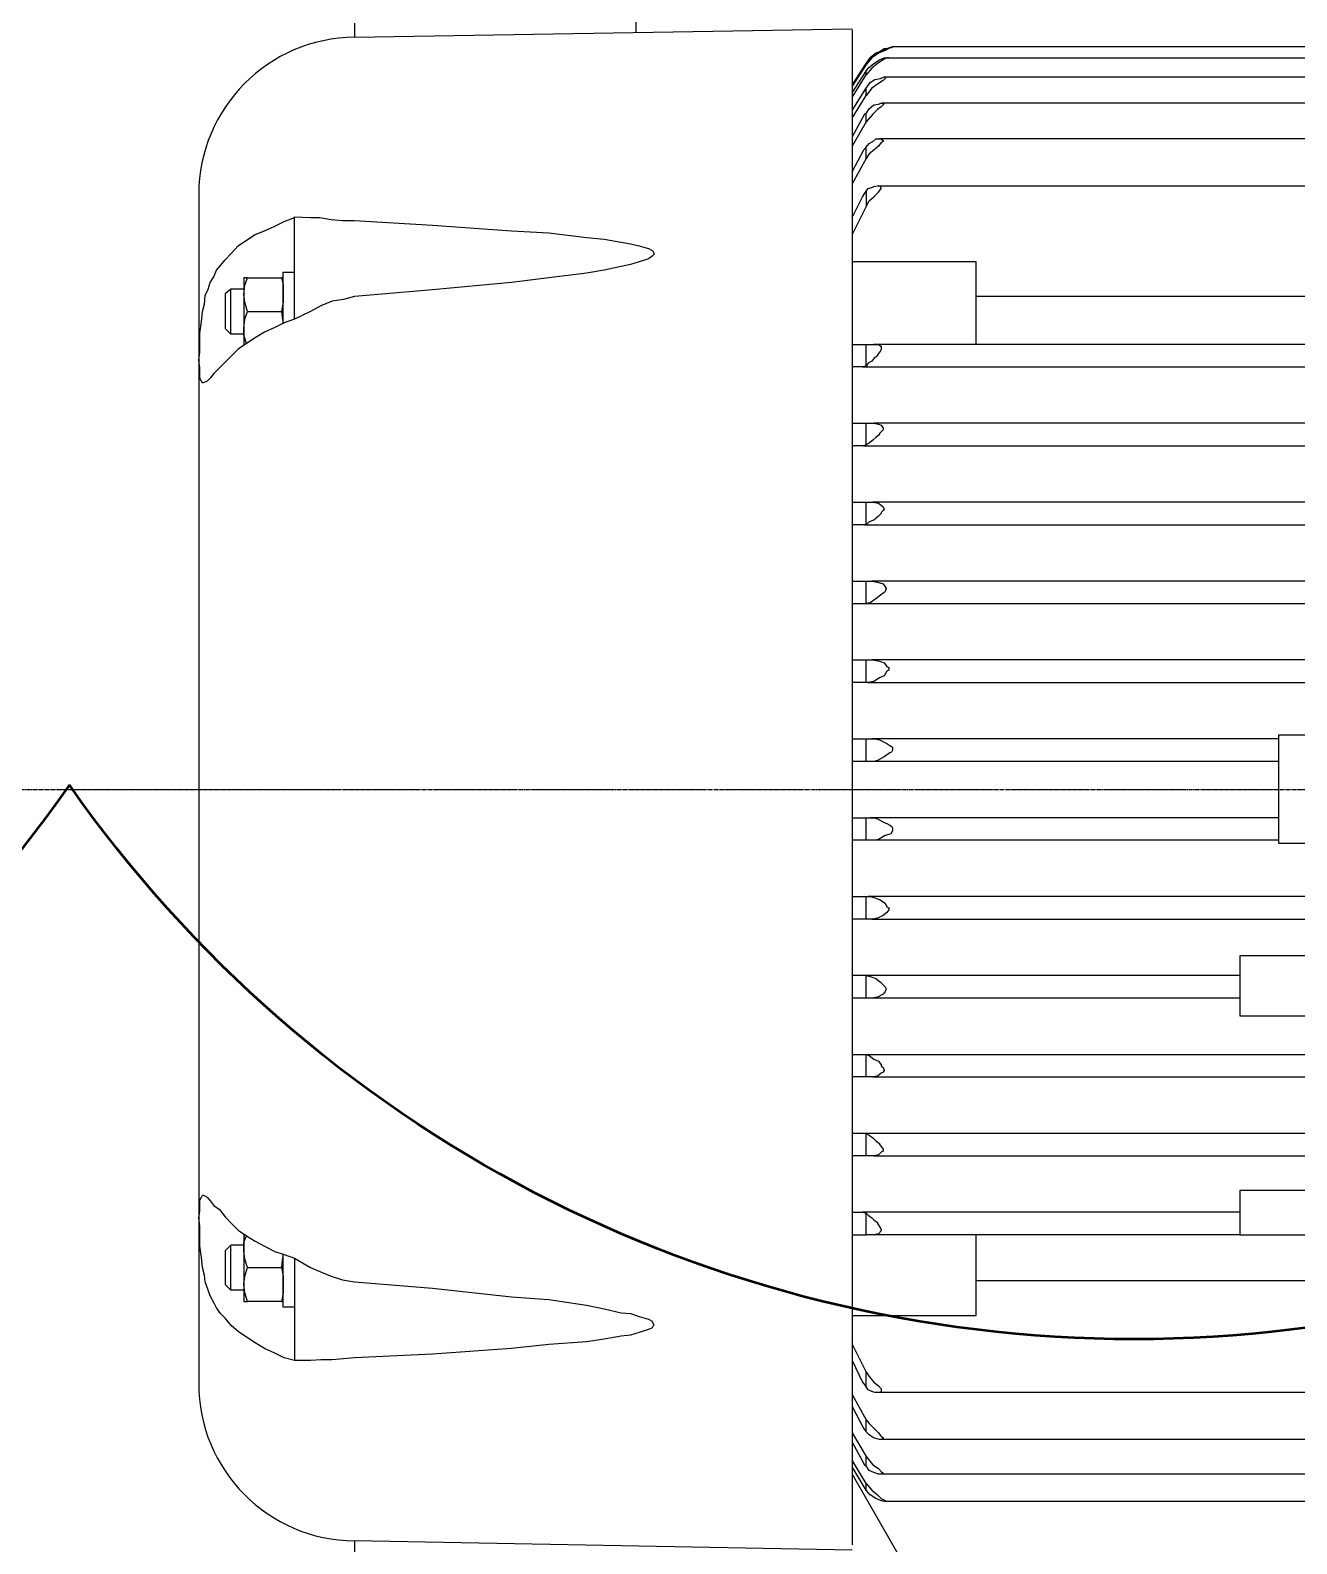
# Model space of a CAD drawing. Header units: millimetres. Extents: x -300 to 383236, y -195106 to -144646.
# Drawn here: x 19154.3 to 19511.2, y -175342.1 to -174915.7 of the extents above; entities that cross this region are included whole.
import ezdxf

# ---------------------------------------------------------------- set-up
doc = ezdxf.new("R2010")
doc.units = ezdxf.units.MM
doc.header["$LTSCALE"] = 60
doc.linetypes.add('CENTER2', pattern=[28.575, 19.05, -3.175, 3.175, -3.175])
doc.linetypes.add('PDF_IMPORT', pattern=[1, 0.8, -0.2])
doc.layers.add('C_REV', color=4, linetype='Continuous', lineweight=50)
doc.layers.add('EQUIPMENT', color=253, linetype='Continuous', lineweight=0)
doc.layers.add('CENTER', color=1, linetype='CENTER2')

# ---------------------------------------------------------------- blocks, each defined once
blk = doc.blocks.new('A$C44261593')
h = blk.add_hatch()
h.set_pattern_fill('ANSI31', color=253, scale=100)
h.set_pattern_definition([(45, (0, -50460), (-224.5064, 224.5064), [])])
edge = h.paths.add_edge_path()
edge.add_line((-58347.03, -14256), (-58347.03, -14056))
edge.add_line((-58347.03, -14056), (-57547.03, -14056))
edge.add_line((-57547.03, -14056), (-57547.03, -15056))
edge.add_line((-57547.03, -15056), (-60547.03, -15056))
edge.add_line((-60547.03, -15056), (-60547.03, -31056))
edge.add_line((-60547.03, -31056), (-57647.03, -31056))
edge.add_line((-57647.03, -31056), (-57647.03, -32268))
edge.add_line((-57647.03, -32268), (-43347.03, -32268))
edge.add_line((-43347.03, -32268), (-43347.03, -29256))
edge.add_line((-43347.03, -29256), (-34347.03, -29256))
edge.add_line((-34347.03, -29256), (-34347.03, -14206))
edge.add_line((-34347.03, -14206), (-33547.03, -14206))
edge.add_line((-33547.03, -14206), (-33547.03, -29256))
edge.add_line((-33547.03, -29256), (-30497.03, -29256))
edge.add_line((-30497.03, -29256), (-30497.03, -30056))
edge.add_line((-30497.03, -30056), (-30547.03, -30056))
edge.add_line((-30547.03, -30056), (-30547.03, -34906))
edge.add_line((-30547.03, -34906), (-30569.24, -34906))
edge.add_arc((-31589.72, -35133.69), 1045.58, 12.57767, 76.57873)
edge.add_line((-31347.03, -34116.66), (-31347.03, -30056))
edge.add_line((-31347.03, -30056), (-42547.03, -30056))
edge.add_line((-42547.03, -30056), (-42547.03, -34906))
edge.add_line((-42547.03, -34906), (-43347.03, -34906))
edge.add_line((-43347.03, -34906), (-43347.03, -33068))
edge.add_line((-43347.03, -33068), (-57647.03, -33068))
edge.add_line((-57647.03, -33068), (-57647.03, -34906))
edge.add_line((-57647.03, -34906), (-58447.03, -34906))
edge.add_line((-58447.03, -34906), (-58447.03, -31856))
edge.add_line((-58447.03, -31856), (-66197.03, -31856))
edge.add_line((-66197.03, -31856), (-66197.03, -31056))
edge.add_line((-66197.03, -31056), (-61347.03, -31056))
edge.add_line((-61347.03, -31056), (-61347.03, -14256))
edge.add_line((-61347.03, -14256), (-58347.03, -14256))

msp = doc.modelspace()

# ---------------------------------------------------------------- linework, layer by layer
at = {"layer": 'C_REV'}
msp.add_lwpolyline([(23365.28, -175128.33, -0.520567), (22765.28, -175128.33, -0.520567), (22165.28, -175128.33, -0.520567), (21565.28, -175128.33, -0.520567), (20965.28, -175128.33, -0.520567), (20365.28, -175128.33, -0.520567), (19765.28, -175128.33, -0.520567), (19165.28, -175128.33, -0.520567), (18565.28, -175128.33, -0.520567), (17965.28, -175128.33, -0.520567), (17365.28, -175128.33, -0.520567), (16765.28, -175128.33, -0.520567), (16165.28, -175128.33, -0.520567), (15565.28, -175128.33, -0.520567), (14965.28, -175128.33, -0.520567), (14365.28, -175128.33, -0.520567), (13765.28, -175128.33, -0.520567), (13165.28, -175128.33, -0.520567), (12565.28, -175128.33, -0.520567), (11965.28, -175128.33, -0.520567), (11365.28, -175128.33, -0.520567), (10765.28, -175128.33, -0.520567)], format="xyb", dxfattribs=at)
at = {"layer": 'CENTER', "color": 253, "ltscale": 0.001}
msp.add_line((18772.58, -175129.65), (22443.4, -175129.65), dxfattribs=at)
at = {"layer": 'EQUIPMENT', "color": 253, "lineweight": 25}
for points in [[(19325.03, -174916.14), (19325.03, -174862.95), (19782.23, -174862.95), (19782.23, -174926.72)], [(19245.65, -174913.75), (19245.65, -174917.72), (19385.88, -174915.34)], [(19385.88, -174915.61), (19385.88, -174916.93), (19385.88, -174918.52), (19385.88, -174921.43), (19385.88, -174924.6), (19385.88, -174928.57), (19385.88, -174933.33), (19385.88, -174938.89), (19385.88, -174945.24), (19385.88, -174951.85), (19385.88, -174959), (19385.88, -174966.94), (19385.88, -174975.67), (19385.88, -174984.93), (19385.88, -174994.45), (19385.88, -175004.51), (19385.88, -175015.09), (19385.88, -175026.2), (19385.88, -175037.58), (19385.88, -175048.96), (19385.88, -175061.13), (19385.88, -175073.03), (19385.88, -175085.47), (19385.88, -175097.9), (19385.88, -175110.6), (19385.88, -175123.3), (19385.88, -175136), (19385.88, -175148.7), (19385.88, -175161.14), (19385.88, -175173.84), (19385.88, -175186.01), (19385.88, -175198.18), (19385.88, -175210.35), (19385.88, -175221.73), (19385.88, -175233.11), (19385.88, -175243.95), (19385.88, -175254.27), (19385.88, -175264.59), (19385.88, -175274.12), (19385.88, -175283.38), (19385.88, -175291.84), (19385.88, -175299.78), (19385.88, -175307.45), (19385.88, -175314.07), (19385.88, -175320.15), (19385.88, -175325.71), (19385.88, -175330.47), (19385.88, -175334.44), (19385.88, -175337.88), (19385.88, -175340.53), (19385.88, -175342.38)], [(19740.95, -174944.45), (19731.96, -174944.45), (19726.4, -174934.92), (19720.58, -174925.13), (19719.26, -174923.54), (19718.46, -174923.01), (19717.4, -174922.22), (19715.55, -174920.9), (19714.49, -174920.9), (19713.7, -174920.63), (19713.17, -174920.63), (19712.91, -174920.37), (19712.64, -174920.37), (19397.26, -174920.37), (19396.99, -174920.63), (19396.73, -174920.63), (19396.2, -174920.9), (19395.14, -174921.43), (19393.29, -174922.22), (19391.44, -174923.54), (19389.85, -174925.4), (19385.88, -174931.48)], [(19385.88, -174934.66), (19389.85, -174928.31), (19389.85, -174927.25), (19390.38, -174926.45), (19391.97, -174925.13), (19393.55, -174924.07), (19394.88, -174923.54), (19395.67, -174923.54), (19396.2, -174923.54), (19714.23, -174923.54), (19713.96, -174923.54), (19714.23, -174923.54), (19715.55, -174924.07), (19717.14, -174925.13), (19718.73, -174926.45), (19720.58, -174928.31), (19720.58, -174927.25), (19726.66, -174937.57), (19731.96, -174947.36), (19731.96, -174948.68)], [(19389.85, -174925.4), (19389.85, -174925.13), (19390.91, -174923.54), (19389.85, -174925.13), (19385.88, -174931.22), (19389.85, -174925.13)], [(19396.2, -174923.54), (19395.67, -174923.54), (19394.61, -174924.07), (19393.02, -174925.13), (19391.44, -174926.45), (19389.85, -174928.31)], [(19385.88, -174933.33), (19389.85, -174927.25)], [(19385.88, -174940.48), (19389.85, -174934.13), (19389.85, -174932.01), (19390.91, -174930.42), (19392.23, -174929.63), (19393.82, -174929.36), (19394.88, -174928.84), (19395.14, -174928.84), (19715.29, -174928.84), (19714.76, -174928.84), (19714.76, -174929.36), (19715.82, -174929.89), (19717.14, -174930.95), (19718.73, -174932.01), (19720.58, -174934.13), (19720.58, -174932.01), (19726.66, -174942.59), (19731.96, -174952.65), (19731.96, -174954.76)], [(19395.14, -174928.84), (19395.14, -174929.36), (19394.88, -174929.63), (19394.61, -174929.89), (19393.02, -174930.95), (19391.44, -174932.01), (19389.85, -174934.13)], [(19385.88, -174938.36), (19389.85, -174932.01)], [(19715.82, -174936.24), (19715.55, -174936.24), (19715.29, -174936.51), (19715.55, -174936.77), (19715.82, -174937.3), (19717.14, -174938.1), (19718.46, -174939.42), (19720.58, -174941.54), (19720.58, -174939.15), (19719.26, -174937.83), (19717.93, -174936.77), (19717.14, -174936.51), (19716.08, -174936.24), (19715.82, -174936.24), (19394.08, -174936.24), (19394.61, -174936.24), (19394.88, -174936.51), (19394.61, -174936.77), (19394.08, -174937.3), (19393.02, -174938.1), (19391.7, -174939.42), (19389.85, -174941.54), (19385.88, -174948.41)], [(19389.85, -174941.54), (19389.85, -174939.15), (19390.64, -174937.83), (19391.97, -174936.77), (19393.29, -174936.51), (19394.08, -174936.24)], [(19389.85, -174939.15), (19389.32, -174939.42), (19385.88, -174945.77)], [(19716.35, -174946.3), (19393.55, -174946.3), (19394.08, -174946.3), (19394.61, -174946.83), (19394.61, -174947.09), (19394.08, -174947.36), (19393.29, -174948.41), (19391.97, -174949.47), (19390.64, -174950.53), (19389.85, -174951.85), (19385.88, -174959)], [(19389.85, -174951.85), (19389.85, -174948.68), (19390.64, -174947.62), (19391.7, -174947.09), (19392.5, -174946.3), (19393.55, -174946.3)], [(19389.85, -174948.68), (19389.06, -174949.47), (19385.88, -174955.56)], [(19385.88, -174968.52), (19388.79, -174962.7), (19389.85, -174961.11), (19390.38, -174960.32), (19391.44, -174960.06), (19391.97, -174959.79), (19393.02, -174959.53), (19393.29, -174959.53), (19717.14, -174959.53), (19717.4, -174959.53), (19717.93, -174959.79), (19718.99, -174959.79), (19719.52, -174960.32), (19720.58, -174961.11), (19721.11, -174962.7), (19725.61, -174972.23), (19730.1, -174980.96)], [(19389.85, -174961.11), (19389.85, -174965.35), (19390.64, -174963.76), (19391.97, -174962.7), (19393.29, -174961.38), (19394.08, -174960.32), (19394.08, -174960.06), (19393.82, -174959.79), (19393.29, -174959.53)], [(19389.85, -174965.35), (19385.88, -174973.29)], [(19228.72, -174997.1), (19225.81, -174998.16), (19223.16, -174999.48), (19220.25, -175000.8), (19217.61, -175002.39), (19215.22, -175003.98), (19212.84, -175005.56), (19210.99, -175007.42), (19209.14, -175009.27), (19207.55, -175010.86), (19205.96, -175012.44), (19204.91, -175013.77), (19204.11, -175014.56), (19203.05, -175015.09), (19202.79, -175015.09), (19202.52, -175014.56), (19202, -175013.77), (19202, -175012.44), (19202, -175010.86), (19201.73, -175008.74), (19202, -175006.36), (19202, -175003.45), (19202, -175001.07), (19202.52, -174997.89), (19202.79, -174994.98), (19203.32, -174992.86), (19203.58, -174990.48), (19204.38, -174988.63), (19204.91, -174986.78), (19205.96, -174985.19), (19206.76, -174983.34), (19207.82, -174982.02), (19209.14, -174980.43), (19210.99, -174978.58), (19212.84, -174976.46), (19215.22, -174974.87), (19217.61, -174973.29), (19220.25, -174972.23), (19223.16, -174970.9), (19225.81, -174969.58), (19228.72, -174968.52)], [(19215.49, -174994.98), (19225.01, -174994.98), (19225.28, -174996.57), (19225.54, -174998.42), (19225.54, -174996.04), (19225.54, -174993.13), (19225.54, -174990.48), (19225.54, -174988.37), (19225.54, -174986.51), (19225.54, -174984.93), (19225.54, -174984.13), (19225.54, -174983.87), (19228.72, -174983.87)], [(19420.81, -175004.24), (19420.81, -175002.65), (19420.81, -175000.27), (19420.81, -174997.89), (19420.81, -174994.72), (19420.81, -174991.81), (19420.81, -174988.9), (19420.81, -174986.51), (19420.81, -174984.13), (19420.81, -174982.55), (19420.81, -174981.22), (19420.81, -174980.96), (19385.88, -174980.96)], [(19214.43, -174988.63), (19210.73, -174988.63)], [(19215.22, -175003.98), (19214.43, -175001.6), (19214.43, -174999.74), (19214.7, -174997.1), (19215.49, -174994.98), (19214.7, -174992.34), (19214.43, -174990.22), (19214.7, -174987.57), (19215.49, -174985.46), (19214.7, -174985.46), (19214.43, -174985.46), (19214.43, -174985.72), (19214.43, -174986.78), (19214.43, -174988.1), (19214.43, -174990.22), (19214.43, -174992.34), (19214.43, -174994.98), (19214.43, -174997.1), (19214.43, -174999.74), (19214.43, -175001.6), (19214.43, -175002.92), (19214.43, -175003.98), (19214.43, -175004.51)], [(19215.49, -174985.46), (19225.01, -174985.46), (19225.54, -174987.57), (19225.54, -174990.22), (19225.54, -174992.34), (19225.01, -174994.98)], [(19225.54, -174985.46), (19225.01, -174985.46)], [(19689.09, -174990.75), (19420.81, -174990.75)], [(19214.43, -175001.33), (19210.73, -175001.33)], [(19385.88, -175004.24), (19389.85, -175004.24)], [(19389.85, -175010.33), (19388.79, -175010.59), (19721.11, -175010.59), (19720.58, -175010.33), (19719.52, -175009.53), (19718.99, -175009), (19717.93, -175008.21), (19717.4, -175007.42), (19717.14, -175007.15), (19716.08, -175006.09), (19716.08, -175005.56), (19716.08, -175004.77), (19716.87, -175004.24), (19717.93, -175004.24), (19391.97, -175004.24)], [(19388.79, -175010.59), (19385.88, -175010.59)], [(19385.88, -175026.47), (19389.85, -175026.47)], [(19718.46, -175026.47), (19391.97, -175026.47), (19393.29, -175026.73), (19394.08, -175027), (19394.61, -175027.79), (19394.61, -175028.32), (19394.08, -175028.85), (19393.55, -175029.38), (19393.55, -175029.64), (19392.5, -175030.44), (19391.7, -175031.23), (19390.64, -175032.02), (19389.85, -175032.55), (19389.06, -175032.82), (19720.84, -175032.82)], [(19389.85, -175032.55), (19389.85, -175026.47), (19390.64, -175026.47), (19391.97, -175026.47)], [(19389.06, -175032.82), (19385.88, -175032.82)], [(19385.88, -175048.69), (19389.85, -175048.69)], [(19718.46, -175048.69), (19391.7, -175048.69), (19393.29, -175048.96), (19394.08, -175049.49), (19394.61, -175050.01), (19394.88, -175050.54), (19394.61, -175051.07), (19394.08, -175051.6), (19394.08, -175051.87), (19393.29, -175052.66), (19391.97, -175053.72), (19390.64, -175054.25), (19389.85, -175055.04), (19389.32, -175055.04), (19720.84, -175055.04)], [(19389.85, -175055.04), (19389.85, -175048.69), (19391.7, -175048.69)], [(19389.32, -175055.04), (19385.88, -175055.04)], [(19385.88, -175077.27), (19389.85, -175077.27), (19389.85, -175070.92), (19391.44, -175070.92)], [(19385.88, -175070.92), (19389.85, -175070.92)], [(19718.73, -175070.92), (19391.44, -175070.92), (19393.02, -175071.18), (19394.61, -175071.71), (19395.14, -175072.5), (19395.41, -175073.03), (19395.14, -175073.83), (19394.88, -175074.09), (19393.82, -175074.89), (19392.5, -175075.94), (19390.91, -175077), (19389.85, -175077.27), (19720.31, -175077.27)], [(19385.88, -175093.14), (19389.85, -175093.14)], [(19390.38, -175099.49), (19389.85, -175099.49), (19389.85, -175093.14), (19391.44, -175093.14)], [(19718.73, -175093.14), (19391.44, -175093.14), (19393.29, -175093.41), (19394.88, -175093.94), (19395.67, -175094.99), (19396.2, -175095.26), (19396.2, -175096.05), (19395.67, -175096.32), (19394.88, -175097.64), (19393.55, -175098.17), (19391.97, -175099.23), (19390.38, -175099.49), (19720.05, -175099.49)], [(19389.85, -175099.49), (19385.88, -175099.49)], [(19385.88, -175115.37), (19389.85, -175115.37)], [(19506, -175115.37), (19391.44, -175115.37)], [(19389.85, -175121.72), (19385.88, -175121.72)], [(19506, -175121.72), (19390.91, -175121.72)], [(19385.88, -175137.59), (19389.85, -175137.59)], [(19506, -175137.59), (19390.91, -175137.59)], [(19389.85, -175143.94), (19385.88, -175143.94)], [(19506, -175143.94), (19391.44, -175143.94)], [(19385.88, -175159.82), (19389.85, -175159.82)], [(19391.44, -175166.17), (19389.85, -175166.17), (19389.85, -175159.82), (19390.38, -175159.82)], [(19720.05, -175159.82), (19390.38, -175159.82), (19390.91, -175159.82), (19391.97, -175160.08), (19393.55, -175160.61), (19395.14, -175161.67), (19395.67, -175162.73), (19396.2, -175162.99), (19396.2, -175163.52), (19395.67, -175164.31), (19394.61, -175165.11), (19393.02, -175165.9), (19391.44, -175166.17), (19718.73, -175166.17)], [(19389.85, -175166.17), (19385.88, -175166.17)], [(19495.15, -175182.04), (19389.85, -175182.04), (19385.88, -175182.04)], [(19389.85, -175188.39), (19385.88, -175188.39)], [(19495.15, -175188.39), (19391.44, -175188.39)], [(19385.88, -175204.27), (19389.32, -175204.27), (19389.85, -175204.27), (19390.64, -175204.53), (19391.97, -175205.59), (19393.29, -175206.12), (19394.08, -175207.18), (19394.08, -175207.44), (19394.61, -175207.97), (19394.88, -175208.76), (19394.61, -175209.29), (19394.08, -175209.56), (19393.02, -175210.35), (19391.7, -175210.62), (19718.46, -175210.62)], [(19389.32, -175204.27), (19720.84, -175204.27), (19720.58, -175204.27)], [(19391.7, -175210.62), (19389.85, -175210.62), (19389.85, -175204.27)], [(19389.85, -175210.62), (19385.88, -175210.62)], [(19385.88, -175226.49), (19389.06, -175226.49), (19389.85, -175226.49), (19390.64, -175227.02), (19391.7, -175227.81), (19392.5, -175228.61), (19393.55, -175229.4), (19393.55, -175229.67), (19394.08, -175230.2), (19394.61, -175230.99), (19394.61, -175231.52), (19394.08, -175231.78), (19393.29, -175232.58), (19391.97, -175232.84), (19718.46, -175232.84)], [(19389.06, -175226.49), (19720.84, -175226.49), (19720.58, -175226.49)], [(19391.97, -175232.84), (19390.64, -175232.84), (19389.85, -175232.84), (19389.85, -175226.49)], [(19389.85, -175232.84), (19385.88, -175232.84)], [(19544.37, -175255.07), (19516.32, -175255.07), (19516.32, -175242.63), (19495.15, -175242.63), (19495.15, -175255.07), (19516.32, -175255.07)], [(19385.88, -175248.72), (19388.79, -175248.72)], [(19385.88, -175255.07), (19389.85, -175255.07), (19389.85, -175248.98), (19390.38, -175249.51), (19391.44, -175250.3), (19391.97, -175250.83), (19393.02, -175251.63), (19393.02, -175251.89), (19393.82, -175253.21), (19394.08, -175253.74), (19394.08, -175254.01), (19393.29, -175254.8), (19391.97, -175255.07), (19390.64, -175255.07), (19389.85, -175255.07)], [(19495.15, -175248.72), (19388.79, -175248.72), (19389.85, -175248.98)], [(19214.43, -175254.8), (19214.43, -175255.07), (19214.43, -175255.86), (19214.43, -175257.45), (19214.43, -175259.56), (19214.43, -175261.68), (19214.43, -175264.33), (19214.43, -175266.71), (19214.43, -175269.09), (19214.43, -175270.94), (19214.43, -175272.53), (19214.43, -175273.32), (19214.43, -175273.85), (19214.7, -175273.85), (19215.49, -175273.85), (19214.7, -175271.47), (19214.43, -175269.09), (19214.7, -175266.71), (19215.49, -175264.33), (19214.7, -175261.95), (19214.43, -175259.56), (19214.43, -175257.18), (19215.22, -175255.33)], [(19385.88, -175277.82), (19420.81, -175277.82), (19420.81, -175277.56), (19420.81, -175276.5), (19420.81, -175274.91), (19420.81, -175272.79), (19420.81, -175270.15), (19420.81, -175267.5), (19420.81, -175264.33), (19420.81, -175261.42), (19420.81, -175258.77), (19420.81, -175256.39), (19420.81, -175255.07)], [(19495.15, -175255.07), (19391.97, -175255.07)], [(19214.43, -175257.98), (19210.73, -175257.98)], [(19228.72, -175275.44), (19225.54, -175275.44), (19225.54, -175274.91), (19225.54, -175274.12), (19225.54, -175272.79), (19225.54, -175270.68), (19225.54, -175268.3), (19225.54, -175265.91), (19225.54, -175263.27), (19225.54, -175260.62), (19225.28, -175262.21), (19225.01, -175264.33)], [(19228.72, -175261.68), (19233.22, -175264.33), (19235.86, -175265.39), (19239.04, -175266.71), (19242.21, -175267.77), (19245.65, -175268.3), (19267.61, -175270.15), (19289.84, -175272.53), (19300.42, -175273.32), (19311, -175274.91), (19316.03, -175275.97), (19320.79, -175277.03), (19323.44, -175277.29), (19325.82, -175278.09), (19328.47, -175278.88), (19329.52, -175279.41), (19329.79, -175280.2), (19330.05, -175280.47), (19329.79, -175280.73), (19329.52, -175281.26), (19328.47, -175281.79), (19325.82, -175282.58), (19323.44, -175283.38), (19320.79, -175283.64), (19316.03, -175284.44), (19311, -175285.23), (19300.42, -175286.02), (19289.84, -175287.08), (19267.61, -175288.67), (19245.65, -175289.73), (19242.48, -175289.99), (19239.3, -175290.26), (19236.13, -175290.26), (19233.22, -175290.52), (19228.72, -175290.52)], [(19215.49, -175264.33), (19225.01, -175264.33), (19225.54, -175266.71), (19225.54, -175269.09), (19225.54, -175271.47), (19225.01, -175273.85), (19215.49, -175273.85)], [(19689.09, -175268.03), (19420.81, -175268.03)], [(19214.43, -175270.68), (19210.73, -175270.68)], [(19225.01, -175273.85), (19225.54, -175273.85)], [(19730.1, -175277.82), (19725.61, -175287.08), (19721.11, -175296.61), (19720.58, -175297.93), (19719.52, -175298.46), (19718.99, -175299.25), (19717.93, -175299.52), (19717.4, -175299.52), (19717.14, -175299.52), (19393.29, -175299.52), (19393.02, -175299.52), (19392.23, -175299.52), (19391.44, -175299.25), (19390.38, -175298.72), (19389.85, -175297.93), (19389.85, -175293.7), (19385.88, -175285.76)], [(19385.88, -175290.52), (19388.79, -175296.61), (19389.85, -175297.93)], [(19389.85, -175293.7), (19390.64, -175295.02), (19391.97, -175296.61), (19393.29, -175297.66), (19394.08, -175298.46), (19394.08, -175299.25), (19393.82, -175299.52), (19393.29, -175299.52)], [(19385.88, -175300.05), (19389.85, -175307.19)], [(19385.88, -175303.49), (19389.06, -175309.57), (19389.85, -175310.63)], [(19716.35, -175312.75), (19716.08, -175312.75), (19715.82, -175312.48), (19715.82, -175312.22), (19716.08, -175311.95), (19717.14, -175310.89), (19718.46, -175309.57), (19719.52, -175308.25), (19720.58, -175307.19), (19720.58, -175310.63), (19719.52, -175311.42), (19718.73, -175312.22), (19717.4, -175312.48), (19716.87, -175312.75), (19716.35, -175312.75), (19393.55, -175312.75)], [(19385.88, -175310.89), (19389.85, -175317.51)], [(19385.88, -175313.54), (19389.32, -175319.89), (19389.85, -175320.15)], [(19715.29, -175330.21), (19714.76, -175330.21), (19714.76, -175329.94), (19715.29, -175329.68), (19715.82, -175329.41), (19717.14, -175328.36), (19718.73, -175327.03), (19720.58, -175325.18), (19720.58, -175327.03), (19720.31, -175327.03), (19718.99, -175328.36), (19717.67, -175329.41), (19716.35, -175329.94), (19715.29, -175330.21), (19395.14, -175330.21), (19394.88, -175330.21), (19393.82, -175329.94), (19392.5, -175329.41), (19390.91, -175328.36), (19389.85, -175327.03), (19389.85, -175325.18), (19385.88, -175318.57)], [(19389.85, -175327.03), (19385.88, -175320.42)], [(19715.82, -175322.54), (19715.55, -175322.54), (19715.29, -175322.54), (19715.55, -175322.27), (19715.82, -175321.74), (19717.14, -175320.68), (19718.46, -175319.89), (19720.58, -175317.51), (19720.58, -175320.15), (19719.26, -175321.48), (19717.93, -175322.01), (19717.14, -175322.54), (19716.08, -175322.54), (19715.82, -175322.54), (19394.08, -175322.54)], [(19385.88, -175322.54), (19400.17, -175347.41)], [(19389.85, -175325.18), (19391.44, -175327.03), (19393.02, -175328.36), (19394.08, -175329.41), (19395.14, -175329.94), (19395.14, -175330.21)], [(19385.88, -175343.97), (19245.65, -175341.32), (19245.65, -175345.55)]]:
    msp.add_lwpolyline(points, dxfattribs=at)
msp.add_lwpolyline([(19245.65, -174917.72, 0.411456), (19201.73, -174961.91), (19201.73, -174962.7), (19201.73, -174963.5), (19201.73, -174965.35), (19201.73, -174967.99), (19201.73, -174971.43), (19201.73, -174975.4), (19201.73, -174980.16), (19201.73, -174985.46), (19201.73, -174991.54), (19201.73, -174998.16), (19201.73, -175005.56), (19201.73, -175012.97), (19201.73, -175021.44), (19201.73, -175030.17), (19201.73, -175039.43), (19201.73, -175048.96), (19201.73, -175059.01), (19201.73, -175069.33), (19201.73, -175080.18), (19201.73, -175090.76), (19201.73, -175101.61), (19201.73, -175112.72), (19201.73, -175123.83), (19201.73, -175134.95), (19201.73, -175146.32), (19201.73, -175157.44), (19201.73, -175168.28), (19201.73, -175179.13), (19201.73, -175189.71), (19201.73, -175200.03), (19201.73, -175209.82), (19201.73, -175219.88), (19201.73, -175228.87), (19201.73, -175237.6), (19201.73, -175245.81), (19201.73, -175253.74), (19201.73, -175261.15), (19201.73, -175267.77), (19201.73, -175273.85), (19201.73, -175278.88), (19201.73, -175283.64), (19201.73, -175287.61), (19201.73, -175290.79), (19201.73, -175293.7), (19201.73, -175295.28), (19201.73, -175296.61), (19201.73, -175296.87, 0.413199), (19245.65, -175341.32)], format="xyb", dxfattribs=at)
for points in [[(19397.26, -174920.37), (19396.99, -174920.63), (19396.46, -174920.63), (19394.61, -174921.43), (19392.5, -174922.22), (19390.91, -174923.54), (19391.97, -174923.01), (19393.02, -174922.22), (19394.88, -174920.9), (19395.67, -174920.9), (19396.46, -174920.63), (19396.99, -174920.63)], [(19228.72, -174968.26), (19233.22, -174968.52), (19235.86, -174968.52), (19239.04, -174969.05), (19242.21, -174969.32), (19245.65, -174969.32), (19267.61, -174970.64), (19289.84, -174972.23), (19300.42, -174972.76), (19311, -174974.08), (19316.03, -174974.61), (19320.79, -174975.4), (19323.44, -174975.93), (19325.82, -174976.46), (19328.47, -174977.25), (19329.52, -174977.78), (19329.79, -174978.05), (19330.05, -174978.84), (19329.79, -174979.11), (19329.52, -174979.37), (19328.47, -174980.16), (19325.82, -174980.96), (19323.44, -174981.75), (19320.79, -174982.28), (19316.03, -174983.34), (19311, -174984.13), (19300.42, -174985.46), (19289.84, -174986.78), (19267.61, -174988.9), (19245.65, -174990.75), (19242.48, -174991.54), (19239.3, -174992.07), (19236.13, -174993.39), (19233.22, -174994.98), (19228.72, -174997.1), (19228.72, -174993.13), (19228.72, -174988.63), (19228.72, -174984.4), (19228.72, -174980.69), (19228.72, -174977.25), (19228.72, -174974.08), (19228.72, -174971.7), (19228.72, -174969.85), (19228.72, -174969.05)], [(19210.73, -175001.33), (19210.73, -175001.07), (19210.73, -175000.01), (19210.73, -174998.42), (19210.73, -174996.83), (19210.73, -174994.98), (19210.73, -174992.86), (19210.73, -174991.28), (19210.73, -174989.69), (19210.73, -174988.9), (19210.73, -174988.63), (19209.14, -174989.95), (19209.14, -174990.48), (19209.14, -174991.54), (19209.14, -174993.13), (19209.14, -174994.98), (19209.14, -174996.57), (19209.14, -174998.16), (19209.14, -174999.48), (19209.14, -174999.74)], [(19389.85, -175010.33), (19389.85, -175004.24), (19390.64, -175004.24), (19391.97, -175004.24), (19393.29, -175004.24), (19394.08, -175004.77), (19394.08, -175005.56), (19393.82, -175006.09), (19393.02, -175007.15), (19393.02, -175007.42), (19391.97, -175008.21), (19391.44, -175009), (19390.38, -175009.53)], [(19389.85, -175121.72), (19389.85, -175115.37), (19391.44, -175115.37), (19392.23, -175115.37), (19393.55, -175115.63), (19395.67, -175116.69), (19396.46, -175117.22), (19396.99, -175117.48), (19397.26, -175117.75), (19397.26, -175118.28), (19397.26, -175118.54), (19396.99, -175119.07), (19396.46, -175119.34), (19394.88, -175120.39), (19393.02, -175121.45), (19391.97, -175121.72), (19390.91, -175121.72)], [(19506, -175114.31), (19506, -175124.63), (19506, -175134.68), (19506, -175144.74), (19604.43, -175144.74), (19604.43, -175134.68), (19604.43, -175124.63), (19604.43, -175114.31)], [(19389.85, -175143.94), (19389.85, -175137.59), (19390.91, -175137.59), (19391.97, -175137.59), (19393.02, -175137.86), (19394.88, -175138.91), (19395.67, -175139.18), (19396.46, -175139.71), (19396.99, -175139.97), (19397.26, -175140.5), (19397.26, -175140.77), (19397.26, -175141.3), (19396.73, -175142.09), (19396.2, -175142.35), (19395.14, -175142.62), (19393.29, -175143.68), (19392.23, -175143.94), (19391.44, -175143.94)], [(19516.32, -175176.49), (19495.15, -175176.49), (19495.15, -175193.42), (19516.32, -175193.42)], [(19389.85, -175188.39), (19389.85, -175182.04), (19390.91, -175182.31), (19392.5, -175182.84), (19393.82, -175183.89), (19394.88, -175184.95), (19395.14, -175185.22), (19395.41, -175185.75), (19395.14, -175186.54), (19394.61, -175187.33), (19393.02, -175188.13), (19391.44, -175188.39)], [(19209.14, -175278.61), (19207.82, -175277.29), (19206.76, -175275.7), (19205.96, -175274.12), (19204.91, -175272.26), (19204.38, -175270.68), (19203.58, -175268.3), (19203.32, -175266.44), (19202.79, -175264.33), (19202.52, -175261.42), (19202, -175258.24), (19202, -175255.33), (19202, -175252.69), (19201.73, -175250.3), (19202, -175248.45), (19202, -175246.34), (19202, -175245.28), (19202.52, -175244.48), (19202.79, -175243.95), (19203.05, -175243.95), (19204.11, -175244.48), (19204.91, -175245.54), (19205.96, -175246.86), (19207.55, -175247.92), (19209.14, -175250.04), (19210.99, -175251.89), (19212.84, -175253.74), (19215.22, -175255.33), (19217.61, -175256.92), (19220.25, -175258.24), (19223.16, -175259.83), (19225.81, -175260.62), (19228.72, -175261.68), (19228.72, -175266.18), (19228.72, -175270.68), (19228.72, -175274.65), (19228.72, -175278.61), (19228.72, -175282.05), (19228.72, -175284.96), (19228.72, -175287.35), (19228.72, -175289.2), (19228.72, -175290.26), (19228.72, -175290.52), (19225.81, -175289.73), (19223.16, -175288.4), (19220.25, -175287.08), (19217.61, -175285.49), (19215.22, -175283.91), (19212.84, -175282.32), (19210.99, -175280.73)], [(19210.73, -175270.68), (19210.73, -175270.15), (19210.73, -175269.35), (19210.73, -175268.03), (19210.73, -175266.18), (19210.73, -175264.33), (19210.73, -175262.21), (19210.73, -175260.36), (19210.73, -175259.04), (19210.73, -175258.24), (19210.73, -175257.98), (19209.14, -175259.56), (19209.14, -175259.83), (19209.14, -175260.62), (19209.14, -175262.21), (19209.14, -175264.33), (19209.14, -175266.18), (19209.14, -175267.77), (19209.14, -175268.56), (19209.14, -175269.09)], [(19389.85, -175310.63), (19389.85, -175307.19), (19390.64, -175308.25), (19391.97, -175309.57), (19393.29, -175310.89), (19394.08, -175311.95), (19394.61, -175312.22), (19394.61, -175312.48), (19394.08, -175312.75), (19393.55, -175312.75), (19392.5, -175312.48), (19391.7, -175312.22), (19390.64, -175311.42)], [(19389.85, -175320.15), (19389.85, -175317.51), (19391.7, -175319.89), (19393.29, -175320.95), (19394.08, -175321.74), (19394.61, -175322.27), (19394.88, -175322.54), (19394.61, -175322.54), (19394.08, -175322.54), (19393.29, -175322.54), (19391.97, -175322.01), (19390.64, -175321.48)]]:
    msp.add_lwpolyline(points, close=True, dxfattribs=at)
at = {"layer": 'EQUIPMENT', "color": 253, "lineweight": 13}
msp.add_lwpolyline([(19241.42, -175129.65), (19201.73, -175129.65), (19162.04, -175129.65)], dxfattribs=at)
at = {"layer": 'EQUIPMENT', "color": 253, "linetype": 'PDF_IMPORT', "lineweight": 13, "ltscale": 0.448333}
msp.add_lwpolyline([(20985.55, -175129.65), (19241.42, -175129.65)], dxfattribs=at)

# ---------------------------------------------------------------- block references
msp.add_blockref('A$C44261593', (71340, -144646.13))

doc.saveas('drawing.dxf')
